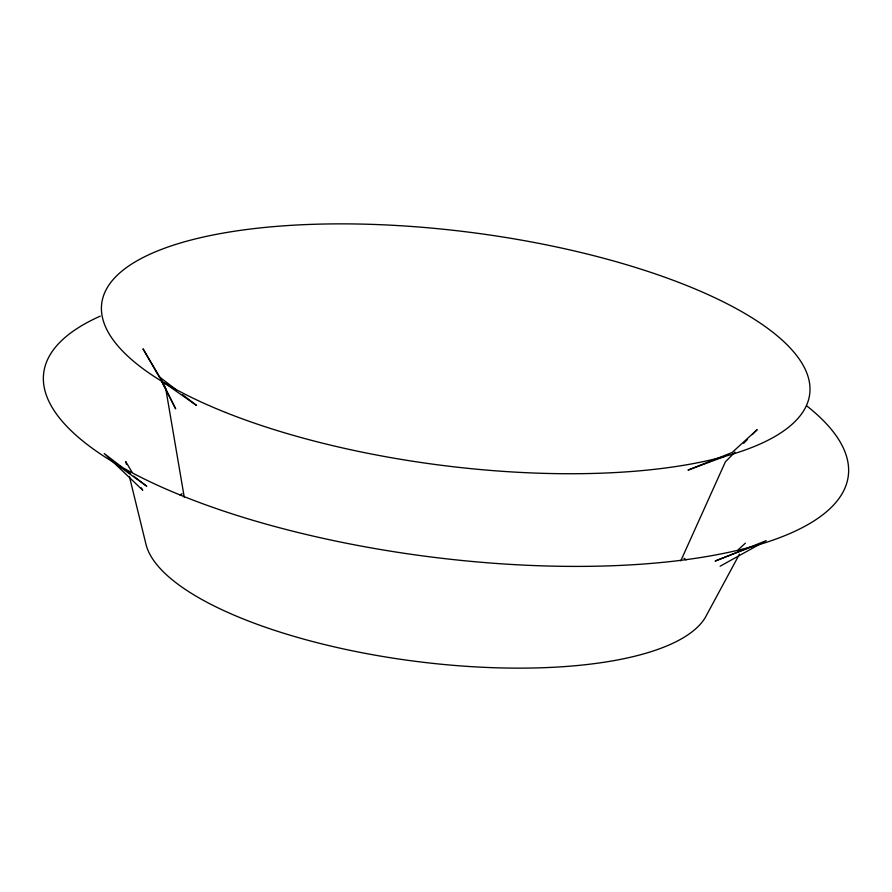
<?xml version="1.0" encoding="UTF-8"?>
<svg xmlns="http://www.w3.org/2000/svg" width="892" height="892" viewBox="0 0 892 892"><rect width="100%" height="100%" fill="white"/><g stroke="black" fill="none" stroke-linecap="round" stroke-linejoin="round"><path stroke-width="1.34" d="M680.774 560.834L725.397 461.822L735.019 452.066M739.49 554.122L705.36 617.387A284.615 93.604 7.3 0 1 412.695 660.961A284.615 93.604 7.3 0 1 145.853 543.752L129.385 476.44M743.683 443.302L747.529 439.399M752.346 434.527L757.152 429.654L732.12 452.489L714.47 459.536M738.32 549.628L745.389 543.172M720.134 566.208L766.206 540.663L715.183 561.046L752.112 546.618M711.95 460.54L688 470.106L725.062 456.325M163.637 382.434L196.563 405.436L182.514 394.632M114.131 462.647L146.756 486.24L133.677 476.183M176.025 389.637L159.824 377.171L142.999 348.828L159.49 377.428M121.691 466.962L104.252 453.549L142.731 490.221L141.315 487.835M123.865 468.635L130.41 473.663M132.127 472.347L125.761 461.621L126.419 464.319M160.861 379.814L175.657 408.859L159.824 377.171L165.667 388.154L184.276 497.323M179.883 494.87A284.615 93.604 7.3 0 1 182.146 493.778M684.041 558.214A284.615 93.604 7.3 0 1 686.015 559.897M806.948 406.061A405.57 133.376 7.3 0 1 430.078 556.853A405.57 133.376 7.3 0 1 100.272 316.136M225.52 412.427A356.9 117.376 7.3 0 0 804.06 410.097A356.9 117.376 7.3 0 0 337.488 223.87A356.9 117.376 7.3 0 0 225.52 412.427"/></g></svg>
